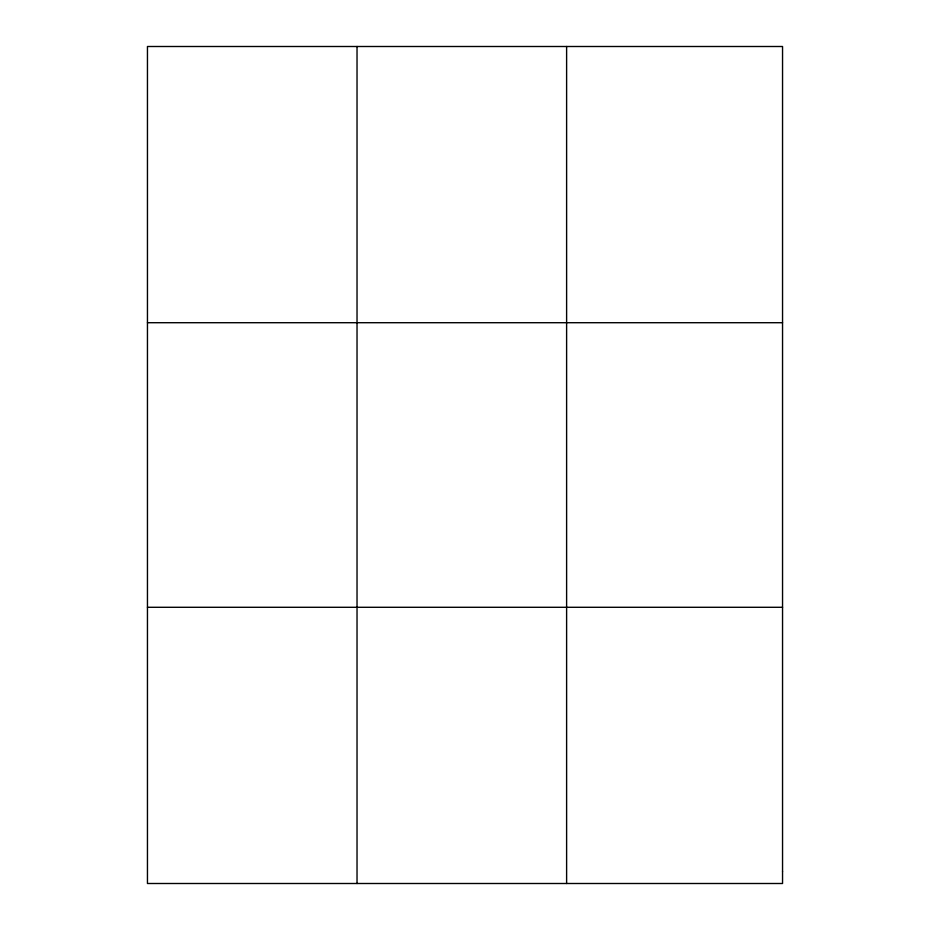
<?xml version="1.0" encoding="UTF-8"?>
<svg xmlns="http://www.w3.org/2000/svg" width="930" height="930" viewBox="0 0 930 930"><rect width="100%" height="100%" fill="white"/><g stroke="black" fill="none" stroke-linecap="round" stroke-linejoin="round"><path stroke-width="1.4" d="M357.027 883.5L357.027 46.5M566.614 883.5L566.614 46.5M147.452 322.71L782.548 322.71M147.452 607.29L782.548 607.29M782.548 871.491L782.548 883.5L147.452 883.5L147.452 46.5L782.548 46.5L782.548 871.491"/></g></svg>
